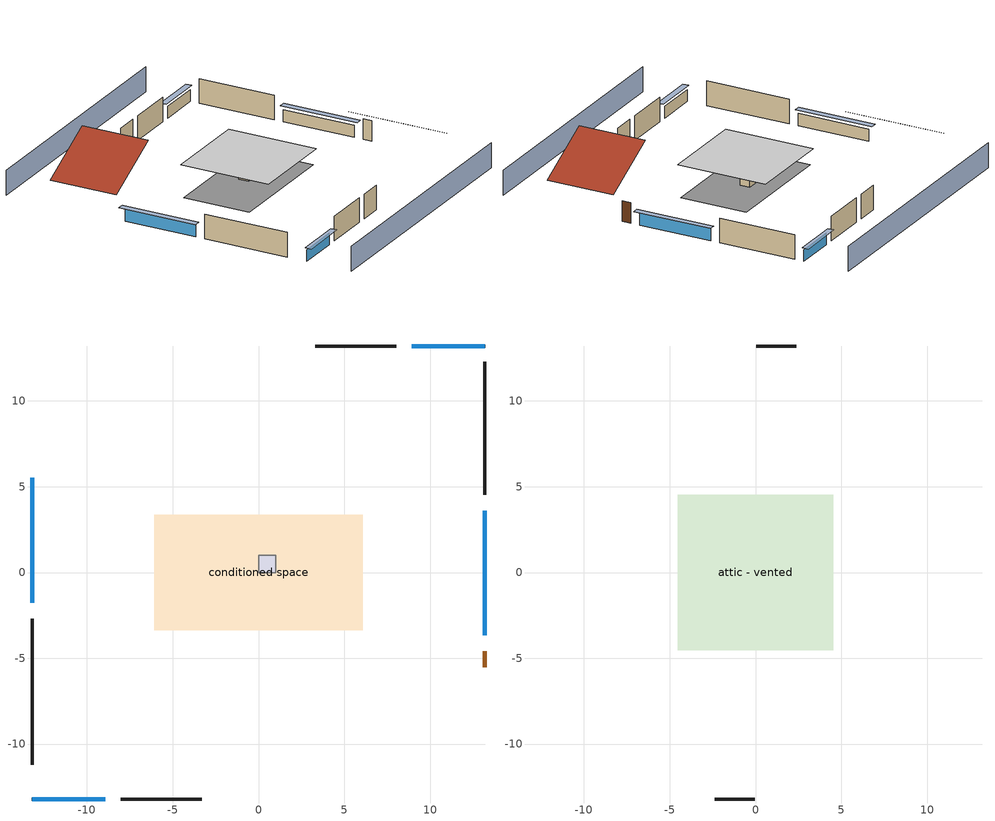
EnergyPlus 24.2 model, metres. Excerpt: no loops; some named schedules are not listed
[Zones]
central ac and furnace airloop ret air zone
 floor adiabatic (AdiabaticConst): 0,0 0,1 1,1 1,0 z0
 wall adiabatic (AdiabaticConst): 0,1 0,0 1,0 1,1 0,1 z0:1
 ceiling adiabatic (AdiabaticConst): 1,0 1,1 0,1 0,0 z1
conditioned space
 floor foundation (Slab1 construction): -6.07,-3.37 -6.07,3.37 6.07,3.37 6.07,-3.37 z0
 wall outside (AdiabaticWallConstruction 1): 13.21,-5.51 13.21,-4.6 z0:2.03
 wall outside (AdiabaticWallConstruction): -13.21,5.51 -13.21,-1.77 / 13.21,-3.67 13.21,3.61 z0:1.22; 13.21,13.21 8.95,13.21 / -13.21,-13.21 -8.95,-13.21 z0:1.16
 wall outside (Wall1 construction): -13.21,-2.7 -13.21,-11.2 z0:2.44
 wall outside (Wall2 construction): 8.02,13.21 3.3,13.21 z0:2.44
 wall outside (Wall3 construction): 13.21,4.54 13.21,12.28 z0:2.44
 wall outside (Wall4 construction): -8.02,-13.21 -3.3,-13.21 z0:2.44
 window (WindowConstruction): -13.21,5.51 -13.21,-1.77 z0:1.22
 window (WindowConstruction 1): 13.21,13.21 8.95,13.21 z0:1.16
 window (WindowConstruction 2): 13.21,-3.67 13.21,3.61 z0:1.22
 window (WindowConstruction 3): -13.21,-13.21 -8.95,-13.21 z0:1.16
 door (Door): 13.21,-5.51 13.21,-4.6 z0:2.03
attic - vented
 floor to conditioned space (Floor1 construction Reversed): -4.52,-4.52 -4.52,4.52 4.52,4.52 4.52,-4.52 z2.44
 wall outside (Wall5 construction): 2.37,13.21 0.04,13.21 z0:2.44
 wall outside (Wall6 construction): -2.37,-13.21 -0.04,-13.21 z0:2.44
 roof outside (Roof1 construction): -13.21,6.44,2.44 -7.16,6.44,5.46 -7.16,13.21,5.46 -13.21,13.21,2.44
 roof outside (Roof2 construction): 13.21,-6.44,2.44 7.16,-6.44,5.46 7.16,-13.21,5.46 13.21,-13.21,2.44
shading: 13.21,17.78 -13.21,17.78 / -13.21,-17.78 13.21,-17.78 z0:2.44; -13.21,-2.08 -13.21,5.82 -13.82,5.82 -13.82,-2.08 z1.52; 8.64,13.21 13.51,13.21 13.51,13.82 8.64,13.82 z1.46; 13.21,3.92 13.21,-3.98 13.82,-3.98 13.82,3.92 z1.52; -8.64,-13.21 -13.51,-13.21 -13.51,-13.82 -8.64,-13.82 z1.46
[Building]
Building 1: Terrain=Suburbs
[Site:Location]
Portland Intl Arpt_OR: Latitude {deg}=45.59; Longitude {deg}=-122.6; Time Zone {hr}=-8; Elevation {m}=33; Keep Site Location Information=Yes
[Site:GroundTemperature:Shallow]
10.2558, 8.96328, 8.85977, 9.47314, 11.9355, 14.3863, 16.5111, 17.8571, 17.9714, 16.8767, 14.8061, 12.4304
[Site:WaterMainsTemperature]
Calculation Method=Schedule; Temperature Schedule=mains temperature schedule
[Material] Roughness=Rough; Thermal Absorptance=0.9
Name | Thickness {m} | Conductivity {W/m-K} | Density {kg/m3} | Specific Heat {J/kg-K} | Solar Absorptance | Visible Absorptance
asphalt or fiberglass shingles | 0.00635 | 0.162714 | 1121.4 | 1465.45 | 0.85 | 0.85
brick veneer | 0.1016 | 0.793375 | 1762.2 | 795.53 | 0.5 | 0.5
ceiling loosefill ins | 0.254 | 0.0480833 | 16.02 | 1046.75 | 0.7 | 0.7
ceiling stud and cavity | 0.1397 | 0.104117 | 65.682 | 1177.47 | 0.7 | 0.7
concrete 4.0 in. | 0.1016 | 1.803125 | 2242.8 | 837.4 | 0.7 | 0.7
door material | 0.04445 | 0.0612267 | 512.64 | 1214.23 | 0.7 | 0.7
floor covering | 0.0127 | 0.0450781 | 54.468 | 1339.84 | 0.9 | 0.9
furniture material conditioned space 1 | 0.1524 | 0.115458 | 640.8 | 1214.23 | 0.6 | 0.6
gypsum board | 0.0127 | 0.160291 | 801 | 837.4 | 0.6 | 0.6
osb sheathing 0.5 in. | 0.0127 | 0.115458 | 512.64 | 1214.23 | 0.6 | 0.6
osb sheathing 0.5 in. 1 | 0.0127 | 0.115458 | 512.64 | 1214.23 | 0.7 | 0.7
roof rigid ins | 0.00281632 | 0.029427 | 32.04 | 1214.23 | 0.7 | 0.7
wall rigid ins | 0.512978 | 0.029427 | 32.04 | 1214.23 | 0.7 | 0.7
wall stud and cavity | 0.1397 | 0.118043 | 139.0536 | 1170.24 | 0.7 | 0.7
wall stud and cavity 1 | 0.1397 | 0.447971 | 139.0536 | 1170.24 | 0.6 | 0.6
wall stud and cavity 2 | 0.0889 | 0.380278 | 52.3479 | 1209.89 | 0.7 | 0.7
wall stud and cavity 3 | 0.0889 | 0.391764 | 83.0341 | 1211.67 | 0.7 | 0.7
wood siding; wood siding 1 | 0.0254 | 0.102417 | 544.68 | 1172.36 | 0.7 | 0.7
[Material:NoMass]
Adiabatic: Roughness=Rough; Thermal Resistance {m2-K/W}=176.1; Thermal Absorptance=0.9; Solar Absorptance=0.7; Visible Absorptance=0.7
[WindowMaterial:SimpleGlazingSystem]
WindowMaterial: U-Factor {W/m2-K}=2.15764; Solar Heat Gain Coefficient=0.44
[Construction]
AdiabaticConst: Adiabatic
AdiabaticWallConstruction: wood siding, wall rigid ins, wall stud and cavity 2, gypsum board
AdiabaticWallConstruction 1: wood siding 1, wall rigid ins, wall stud and cavity 2, gypsum board
Door: door material
Floor1 construction Reversed: gypsum board, ceiling stud and cavity, ceiling loosefill ins
furniture construction conditioned space 1: furniture material conditioned space 1
PartitionWallConstruction: gypsum board, wall stud and cavity 3, gypsum board
Roof1 construction; Roof2 construction: asphalt or fiberglass shingles, roof rigid ins, osb sheathing 0.5 in.
Slab1 construction: concrete 4.0 in., floor covering
Wall1 construction; Wall2 construction; Wall3 construction; Wall4 construction: brick veneer, osb sheathing 0.5 in. 1, wall stud and cavity, gypsum board
Wall5 construction; Wall6 construction: brick veneer, osb sheathing 0.5 in. 1, wall stud and cavity 1
WindowConstruction; WindowConstruction 1; WindowConstruction 2; WindowConstruction 3: WindowMaterial
[Zone] Multiplier=1
Name | Volume {m3} | Part of Total Floor Area
attic - vented | 55.1915 | Yes
central ac and furnace airloop ret air zone | 1 | No
conditioned space | 199.577 | Yes
[Space]
Name | Zone | Volume {m3} | Space Type
attic - vented 1 | attic - vented | 55.1915
central ac and furnace airloop ret air space | central ac and furnace airloop ret air zone |  | Plenum Space Type
conditioned space 1 | conditioned space | 199.577
[OtherEquipment] Design Level Calculation Method=EquipmentLevel
Name | Fuel Type | Zone or ZoneList or Space or SpaceList | Schedule | Design Level {W} | Fraction Latent | Fraction Radiant | Fraction Lost
central ac and furnace airloop_0 RetCondToDZ; central ac and furnace airloop_0 SupCondToDZ; central ac and furnace airloop_0 SupSensLkToDZ | None | attic - vented 1 | Always On Discrete | 0 | 0 | 0 | 0
central ac and furnace airloop_0 SupLatLkToDZ | None | attic - vented 1 | Always On Discrete | 0 | 1 | 0 | 0
central ac and furnace airloop_0 RetCondToRP; central ac and furnace airloop_0 RetSensLkToRP | None | central ac and furnace airloop ret air space | Always On Discrete | 0 | 0 | 0 | 0
central ac and furnace airloop_0 RetLatLkToRP | None | central ac and furnace airloop ret air space | Always On Discrete | 0 | 1 | 0 | 0
central ac and furnace airloop_0 SupCondToLv; central ac and furnace airloop_0 SupSensLkToCond; mech vent house fan sensible load; water heater sens | None | conditioned space 1 | Always On Discrete | 0 | 0 | 0 | 0
central ac and furnace airloop_0 SupLatLkToCond; mech vent house fan latent load; water heater lat | None | conditioned space 1 | Always On Discrete | 0 | 1 | 0 | 0
clothes dryer 1 | Electricity | conditioned space 1 | clothes_dryer | 0 | 0.015 | 0.081 | 0.85
cooking range 1 | Electricity | conditioned space 1 | cooking_range | 0 | 0.08 | 0.432 | 0.2
general water use latent | None | conditioned space 1 | general water use schedule | 62.594 | 1 | 0 | 0
general water use sensible | None | conditioned space 1 | general water use schedule | -61.6891 | 0 | 0.6 | 0
water heater energy adjustment1 | Electricity | conditioned space 1 | Always On Discrete | 0.01 | 0 | 0 | 1
[ZoneInfiltration:DesignFlowRate] Schedule=Always On Discrete; Design Flow Rate Calculation Method=Flow/Zone; Design Flow Rate {m3/s}=0
Name | Zone or ZoneList or Space or SpaceList
attic_vented 1 duct leakage imbalance infil flow | attic - vented 1
infil flow; natural vent flow; whole house fan flow | conditioned space 1
[ZoneInfiltration:EffectiveLeakageArea]
infil attic - vented 1: Zone or Space=attic - vented 1; Schedule=Always On Discrete; Effective Air Leakage Area {cm2}=2727.98; Stack Coefficient=0.000140673; Wind Coefficient=3.3057e-05
[ZoneMixing] Schedule=Always On Continuous; Design Flow Rate Calculation Method=Flow/Zone; Design Flow Rate {m3/s}=0
Name | Zone or Space | Source Zone or Space
central ac and furnace airloop_0 ZoneMixCondToDZ mix; whole house fan mix | attic - vented | conditioned space
central ac and furnace airloop_0 ZoneMixDZToCond mix | conditioned space | attic - vented
[SpaceList]
Plenum Space Type: central ac and furnace airloop ret air space
[SurfaceProperty:ExposedFoundationPerimeter]
Slab1: Exposed Perimeter Calculation Method=TotalExposedPerimeter; Total Exposed Perimeter {m}=37.76472
[SurfaceProperty:IncidentSolarMultiplier] Incident Solar Multiplier=1; Incident Solar Multiplier Schedule=trans schedule winter=0.85 summer=0.7
Window1; Window2; Window3; Window4
[InternalMass] Zone or ZoneList=conditioned space; Space or SpaceList=conditioned space 1
Name | Construction | Surface Area {m2}
furniture mass conditioned space 1 | furniture construction conditioned space 1 | 32.73903
partition wall mass | PartitionWallConstruction | 81.84758
[Lights]
interior lighting: Zone or ZoneList or Space or SpaceList=conditioned space 1; Schedule=lighting_interior; Design Level Calculation Method=LightingLevel; Lighting Level {W}=186.524; Return Air Fraction=0; Fraction Radiant=0.6; Fraction Visible=0.2; Fraction Replaceable=1
[People]
occupants: Zone or ZoneList or Space or SpaceList=conditioned space 1; Number of People Schedule=occupants; Number of People Calculation Method=People; Number of People=3; Fraction Radiant=0.314171; Sensible Heat Fraction=0.56303; Activity Level Schedule=occupants activity schedule; Carbon Dioxide Generation Rate {m3/s-W}=0; Enable ASHRAE 55 Comfort Warnings=No; Mean Radiant Temperature Calculation Type=EnclosureAveraged
[ElectricEquipment] Zone or ZoneList or Space or SpaceList=conditioned space 1; Design Level Calculation Method=EquipmentLevel
Name | Schedule | Design Level {W} | Fraction Latent | Fraction Radiant | Fraction Lost
ceiling fan | ceiling_fan | 18.613 | 0 | 0.558 | 0
clothes dryer | clothes_dryer | 1669.62 | 0.015 | 0.081 | 0.85
clothes washer | clothes_washer | 304.163 | 0.03 | 0.162 | 0.7
cooking range | cooking_range | 695.756 | 0.08 | 0.432 | 0.2
dishwasher | dishwasher | 481.429 | 0.3 | 0.18 | 0.4
fridge | fridge schedule | 41.5354 | 0 | 0.6 | 0
fridge 1 | fridge schedule 1 | 90.9498 | 0 | 0.6 | 0
mech vent bath fan 0 | mech vent bath fan 0 schedule | 15 | 0 | 0 | 1
mech vent house fan | mech vent house fan schedule | 0 | 0 | 0 | 1
mech vent house fan cfis | mech vent house fan cfis schedule | 0 | 0 | 0 | 0
mech vent range fan 0 | mech vent range fan 0 schedule | 30 | 0 | 0 | 1
misc plug loads | plug_loads_other | 156.33 | 0.021 | 0.558 | 0.049
misc tv | plug_loads_tv | 205.375 | 0 | 0.6 | 0
whole house fan | Always On Discrete | 0 | 0 | 0 | 1
[AvailabilityManager:Scheduled]
central ac and furnace airloop Availability Manager: Schedule=Always On Discrete
[AirLoopHVAC:ReturnPlenum]
Air Loop HVAC Return Plenum 1: Zone=central ac and furnace airloop ret air zone
[WaterUse:Equipment]
dishwasher: Peak Flow Rate {m3/s}=3.89075e-06; Flow Rate Fraction Schedule=hot_water_dishwasher
[Foundation:Kiva]
Foundation Kiva 1: Initial Indoor Air Temperature {C}=16.6667; Wall Height Above Grade {m}=0.1016; Wall Depth Below Slab {m}=0.2032
[Foundation:Kiva:Settings]
Soil Conductivity {W/m-K}=1.3848; Soil Density {kg/m3}=1842.3; Soil Specific Heat {J/kg-K}=418.7; Ground Solar Absorptivity=0.9; Ground Thermal Absorptivity=0.9; Ground Surface Roughness {m}=0.03; Far-Field Width {m}=40; Deep-Ground Boundary Condition=ZeroFlux; Deep-Ground Depth {m}=40; Minimum Cell Dimension {m}=0.2; Maximum Cell Growth Coefficient=3; Simulation Timestep=Timestep
[Exterior:Lights]
exterior lighting: Schedule=exterior lighting schedule; Design Level {W}=8.28781
[EnergyManagementSystem:GlobalVariable]
central_ac_and_furnace_airloop_0_DuctImbalLkExhFanEquivCond
central_ac_and_furnace_airloop_0_DuctImbalLkExhFanEquivDZ
central_ac_and_furnace_airloop_0_DuctImbalLkSupFanEquivCond
central_ac_and_furnace_airloop_0_DuctImbalLkSupFanEquivDZ
central_ac_and_furnace_airloop_0_DZ_T
central_ac_and_furnace_airloop_0_DZ_W
central_ac_and_furnace_airloop_0_RetCondToDZ
central_ac_and_furnace_airloop_0_RetCondToRP
central_ac_and_furnace_airloop_0_RetLatLkToRP
central_ac_and_furnace_airloop_0_RetSensLkToRP
central_ac_and_furnace_airloop_0_SupCondToDZ
central_ac_and_furnace_airloop_0_SupCondToLv
central_ac_and_furnace_airloop_0_SupLatLkToCond
central_ac_and_furnace_airloop_0_SupLatLkToDZ
central_ac_and_furnace_airloop_0_SupSensLkToCond
central_ac_and_furnace_airloop_0_SupSensLkToDZ
central_ac_and_furnace_airloop_0_ZoneMixCondToDZ
central_ac_and_furnace_airloop_0_ZoneMixDZToCond
central_ac_and_furnace_airloop_AH_MFR
central_ac_and_furnace_airloop_AH_Tout
central_ac_and_furnace_airloop_AH_VFR
central_ac_and_furnace_airloop_AH_Wout
central_ac_and_furnace_airloop_Fan_RTF
central_ac_and_furnace_airloop_RA_T
central_ac_and_furnace_airloop_Ra_W
infil_program_Qfan
infil_program_Qinf
natural_vent_program_Qnv
natural_vent_program_Qwhf
[EnergyManagementSystem:Sensor]
Name | Output:Variable or Output:Meter Index Key | Output:Variable or Output:Meter
airflow_gain | infil flow | Infiltration Sensible Heat Gain Energy
airflow_gain_1 | natural vent flow | Infiltration Sensible Heat Gain Energy
airflow_gain_2 | whole house fan flow | Infiltration Sensible Heat Gain Energy
airflow_loss | infil flow | Infiltration Sensible Heat Loss Energy
airflow_loss_1 | natural vent flow | Infiltration Sensible Heat Loss Energy
airflow_loss_2 | whole house fan flow | Infiltration Sensible Heat Loss Energy
central_ac_and_furnace_airloop_0_DZ_T_s | attic - vented | Zone Air Temperature
central_ac_and_furnace_airloop_0_DZ_W_s | attic - vented | Zone Mean Air Humidity Ratio
central_ac_and_furnace_airloop_AH_MFR_s | Node 5 | System Node Mass Flow Rate
central_ac_and_furnace_airloop_AH_Tout_s | Node 5 | System Node Temperature
central_ac_and_furnace_airloop_AH_VFR_s | Node 5 | System Node Current Density Volume Flow Rate
central_ac_and_furnace_airloop_AH_Wout_s | Node 5 | System Node Humidity Ratio
central_ac_and_furnace_airloop_RA_T_s | Node 8 | System Node Temperature
central_ac_and_furnace_airloop_Ra_W_s | Node 8 | System Node Humidity Ratio
clg_load_cond |  | Cooling:EnergyTransfer:Zone:CONDITIONED SPACE
clg_load_duct |  | Cooling:EnergyTransfer:Zone:CENTRAL AC AND FURNACE AIRLOOP RET AIR ZONE
clg_sp_s; clg_sp_s_1 | cooling setpoint | Schedule Value
clothes_dryer_exhaust_0_sch_s | clothes_dryer | Schedule Value
cool_season | cooling season schedule | Schedule Value
ducts_conv | central ac and furnace airloop_0 RetCondToRP | Other Equipment Convective Heating Energy
ducts_conv_1 | central ac and furnace airloop_0 RetLatLkToRP | Other Equipment Convective Heating Energy
ducts_conv_2 | central ac and furnace airloop_0 RetSensLkToRP | Other Equipment Convective Heating Energy
ducts_conv_3 | central ac and furnace airloop_0 SupCondToLv | Other Equipment Convective Heating Energy
ducts_conv_4 | central ac and furnace airloop_0 SupLatLkToCond | Other Equipment Convective Heating Energy
ducts_conv_5 | central ac and furnace airloop_0 SupSensLkToCond | Other Equipment Convective Heating Energy
ducts_rad | central ac and furnace airloop_0 RetCondToRP | Other Equipment Radiant Heating Energy
ducts_rad_1 | central ac and furnace airloop_0 RetLatLkToRP | Other Equipment Radiant Heating Energy
ducts_rad_2 | central ac and furnace airloop_0 RetSensLkToRP | Other Equipment Radiant Heating Energy
ducts_rad_3 | central ac and furnace airloop_0 SupCondToLv | Other Equipment Radiant Heating Energy
ducts_rad_4 | central ac and furnace airloop_0 SupLatLkToCond | Other Equipment Radiant Heating Energy
ducts_rad_5 | central ac and furnace airloop_0 SupSensLkToCond | Other Equipment Radiant Heating Energy
htg_load_cond |  | Heating:EnergyTransfer:Zone:CONDITIONED SPACE
htg_load_duct |  | Heating:EnergyTransfer:Zone:CENTRAL AC AND FURNACE AIRLOOP RET AIR ZONE
htg_sp_s; htg_sp_s_1 | heating setpoint | Schedule Value
ig_ee_conv | ceiling fan | Electric Equipment Convective Heating Energy
ig_ee_conv_1 | clothes dryer | Electric Equipment Convective Heating Energy
ig_ee_conv_3 | cooking range | Electric Equipment Convective Heating Energy
ig_ee_conv_4 | dishwasher | Electric Equipment Convective Heating Energy
ig_ee_conv_5 | fridge | Electric Equipment Convective Heating Energy
ig_ee_conv_6 | fridge 1 | Electric Equipment Convective Heating Energy
ig_ee_conv_7 | misc plug loads | Electric Equipment Convective Heating Energy
ig_ee_conv_8 | misc tv | Electric Equipment Convective Heating Energy
ig_ee_conv_9 | whole house fan | Electric Equipment Convective Heating Energy
ig_ee_rad | ceiling fan | Electric Equipment Radiant Heating Energy
ig_ee_rad_1 | clothes dryer | Electric Equipment Radiant Heating Energy
ig_ee_rad_3 | cooking range | Electric Equipment Radiant Heating Energy
ig_ee_rad_4 | dishwasher | Electric Equipment Radiant Heating Energy
ig_ee_rad_5 | fridge | Electric Equipment Radiant Heating Energy
ig_ee_rad_6 | fridge 1 | Electric Equipment Radiant Heating Energy
ig_ee_rad_7 | misc plug loads | Electric Equipment Radiant Heating Energy
ig_ee_rad_8 | misc tv | Electric Equipment Radiant Heating Energy
ig_ee_rad_9 | whole house fan | Electric Equipment Radiant Heating Energy
ig_lgt_conv | interior lighting | Lights Convective Heating Energy
ig_lgt_rad | interior lighting | Lights Radiant Heating Energy
ig_lgt_vis | interior lighting | Lights Visible Radiation Heating Energy
ig_oe_conv | clothes dryer 1 | Other Equipment Convective Heating Energy
ig_oe_conv_1 | cooking range 1 | Other Equipment Convective Heating Energy
ig_oe_conv_2 | general water use latent | Other Equipment Convective Heating Energy
ig_oe_conv_3 | general water use sensible | Other Equipment Convective Heating Energy
ig_oe_conv_4 | water heater energy adjustment1 | Other Equipment Convective Heating Energy
ig_oe_conv_5 | water heater lat | Other Equipment Convective Heating Energy
ig_oe_conv_6 | water heater sens | Other Equipment Convective Heating Energy
ig_oe_rad | clothes dryer 1 | Other Equipment Radiant Heating Energy
ig_oe_rad_1 | cooking range 1 | Other Equipment Radiant Heating Energy
ig_oe_rad_2 | general water use latent | Other Equipment Radiant Heating Energy
ig_oe_rad_3 | general water use sensible | Other Equipment Radiant Heating Energy
ig_oe_rad_4 | water heater energy adjustment1 | Other Equipment Radiant Heating Energy
ig_oe_rad_5 | water heater lat | Other Equipment Radiant Heating Energy
ig_oe_rad_6 | water heater sens | Other Equipment Radiant Heating Energy
ig_ppl_conv | occupants | People Convective Heating Energy
ig_ppl_rad | occupants | People Radiant Heating Energy
im_conv | furniture mass conditioned space 1 | Surface Inside Face Convection Heat Gain Energy
im_conv_1 | partition wall mass | Surface Inside Face Convection Heat Gain Energy
im_ig | furniture mass conditioned space 1 | Surface Inside Face Internal Gains Radiation Heat Gain Energy
im_ig_1 | partition wall mass | Surface Inside Face Internal Gains Radiation Heat Gain Energy
im_lgt | furniture mass conditioned space 1 | Surface Inside Face Lights Radiation Heat Gain Energy
im_lgt_1 | partition wall mass | Surface Inside Face Lights Radiation Heat Gain Energy
im_sol | furniture mass conditioned space 1 | Surface Inside Face Solar Radiation Heat Gain Energy
im_sol_1 | partition wall mass | Surface Inside Face Solar Radiation Heat Gain Energy
im_surf | furniture mass conditioned space 1 | Surface Inside Face Net Surface Thermal Radiation Heat Gain Energy
im_surf_1 | partition wall mass | Surface Inside Face Net Surface Thermal Radiation Heat Gain Energy
mech_vent_bath_fan_0_sch_s | mech vent bath fan 0 schedule | Schedule Value
mech_vent_range_fan_0_sch_s | mech vent range fan 0 schedule | Schedule Value
mv_conv | mech vent bath fan 0 | Electric Equipment Convective Heating Energy
mv_conv_1 | mech vent house fan | Electric Equipment Convective Heating Energy
mv_conv_2 | mech vent house fan cfis | Electric Equipment Convective Heating Energy
mv_conv_3 | mech vent range fan 0 | Electric Equipment Convective Heating Energy
mv_conv_4 | mech vent house fan latent load | Other Equipment Convective Heating Energy
mv_conv_5 | mech vent house fan sensible load | Other Equipment Convective Heating Energy
mv_rad | mech vent bath fan 0 | Electric Equipment Radiant Heating Energy
mv_rad_1 | mech vent house fan | Electric Equipment Radiant Heating Energy
mv_rad_2 | mech vent house fan cfis | Electric Equipment Radiant Heating Energy
mv_rad_3 | mech vent range fan 0 | Electric Equipment Radiant Heating Energy
mv_rad_4 | mech vent house fan latent load | Other Equipment Radiant Heating Energy
mv_rad_5 | mech vent house fan sensible load | Other Equipment Radiant Heating Energy
natural_vent_s | natural vent schedule | Schedule Value
out_pb_s |  | Site Outdoor Air Barometric Pressure
out_wt_s |  | Site Outdoor Air Humidity Ratio
site_vw_s |  | Site Wind Speed
ss_back_out | Window1 | Surface Window Shortwave from Zone Back Out Window Heat Transfer Rate
ss_back_out_1 | Window2 | Surface Window Shortwave from Zone Back Out Window Heat Transfer Rate
ss_back_out_2 | Window3 | Surface Window Shortwave from Zone Back Out Window Heat Transfer Rate
ss_back_out_3 | Window4 | Surface Window Shortwave from Zone Back Out Window Heat Transfer Rate
ss_conv | Door1 | Surface Inside Face Convection Heat Gain Energy
ss_conv_1 | Window1 | Surface Inside Face Convection Heat Gain Energy
ss_conv_2 | Window2 | Surface Inside Face Convection Heat Gain Energy
ss_conv_3 | Window3 | Surface Inside Face Convection Heat Gain Energy
ss_conv_4 | Window4 | Surface Inside Face Convection Heat Gain Energy
ss_ig | Door1 | Surface Inside Face Internal Gains Radiation Heat Gain Energy
ss_ig_1 | Window1 | Surface Inside Face Internal Gains Radiation Heat Gain Energy
ss_ig_2 | Window2 | Surface Inside Face Internal Gains Radiation Heat Gain Energy
ss_ig_3 | Window3 | Surface Inside Face Internal Gains Radiation Heat Gain Energy
ss_ig_4 | Window4 | Surface Inside Face Internal Gains Radiation Heat Gain Energy
ss_lgt | Door1 | Surface Inside Face Lights Radiation Heat Gain Energy
ss_sol | Door1 | Surface Inside Face Solar Radiation Heat Gain Energy
ss_surf | Door1 | Surface Inside Face Net Surface Thermal Radiation Heat Gain Energy
ss_surf_1 | Window1 | Surface Inside Face Net Surface Thermal Radiation Heat Gain Energy
ss_surf_2 | Window2 | Surface Inside Face Net Surface Thermal Radiation Heat Gain Energy
ss_surf_3 | Window3 | Surface Inside Face Net Surface Thermal Radiation Heat Gain Energy
ss_surf_4 | Window4 | Surface Inside Face Net Surface Thermal Radiation Heat Gain Energy
ss_trans_in | Window1 | Surface Window Transmitted Solar Radiation Rate
ss_trans_in_1 | Window2 | Surface Window Transmitted Solar Radiation Rate
ss_trans_in_2 | Window3 | Surface Window Transmitted Solar Radiation Rate
ss_trans_in_3 | Window4 | Surface Window Transmitted Solar Radiation Rate
ss_trans_out | Window1 | Surface Inside Face Initial Transmitted Diffuse Transmitted Out Window Solar Radiation Rate
ss_trans_out_1 | Window2 | Surface Inside Face Initial Transmitted Diffuse Transmitted Out Window Solar Radiation Rate
ss_trans_out_2 | Window3 | Surface Inside Face Initial Transmitted Diffuse Transmitted Out Window Solar Radiation Rate
ss_trans_out_3 | Window4 | Surface Inside Face Initial Transmitted Diffuse Transmitted Out Window Solar Radiation Rate
s_conv | Floor1 | Surface Inside Face Convection Heat Gain Energy
s_conv_1 | Slab1 | Surface Inside Face Convection Heat Gain Energy
s_conv_2 | Wall1 | Surface Inside Face Convection Heat Gain Energy
s_conv_3 | Wall2 | Surface Inside Face Convection Heat Gain Energy
s_conv_4 | Wall3 | Surface Inside Face Convection Heat Gain Energy
s_conv_5 | Wall4 | Surface Inside Face Convection Heat Gain Energy
s_ig | Floor1 | Surface Inside Face Internal Gains Radiation Heat Gain Energy
s_ig_1 | Slab1 | Surface Inside Face Internal Gains Radiation Heat Gain Energy
s_ig_2 | Wall1 | Surface Inside Face Internal Gains Radiation Heat Gain Energy
s_ig_3 | Wall2 | Surface Inside Face Internal Gains Radiation Heat Gain Energy
s_ig_4 | Wall3 | Surface Inside Face Internal Gains Radiation Heat Gain Energy
s_ig_5 | Wall4 | Surface Inside Face Internal Gains Radiation Heat Gain Energy
s_lgt | Floor1 | Surface Inside Face Lights Radiation Heat Gain Energy
s_lgt_1 | Slab1 | Surface Inside Face Lights Radiation Heat Gain Energy
s_lgt_2 | Wall1 | Surface Inside Face Lights Radiation Heat Gain Energy
